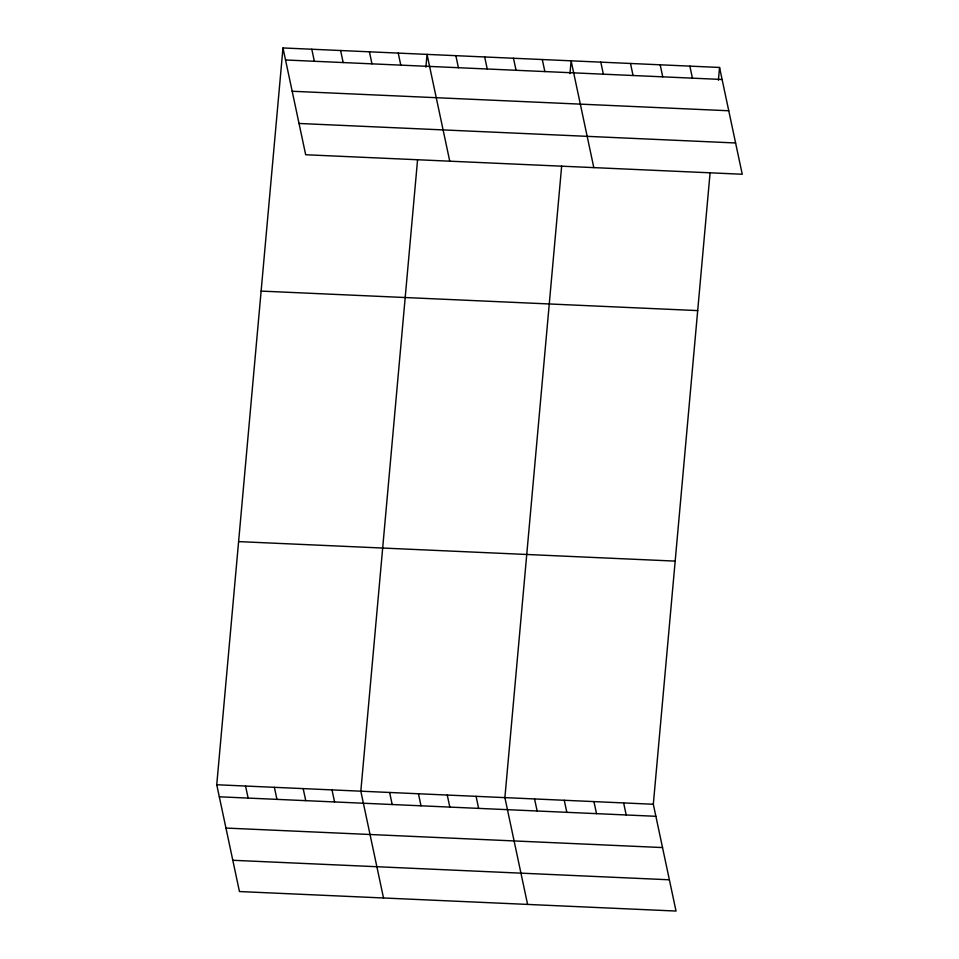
<?xml version="1.0" encoding="UTF-8"?>
<svg xmlns="http://www.w3.org/2000/svg" width="959" height="959" viewBox="0 0 959 959"><rect width="100%" height="100%" fill="white"/><g stroke="black" fill="none" stroke-linecap="round" stroke-linejoin="round"><path stroke-width="1.44" d="M710.092 172.68L653.319 804.253L676.023 911.05L239.45 891.546L216.746 784.75L282.977 47.95L719.55 67.454L742.254 174.25L305.681 154.747L282.977 47.95M417.585 159.602L360.824 791.187L383.516 897.984M425.892 67.178L427.043 54.387L449.747 161.172M561.662 166.039L504.89 797.624L527.594 904.421M569.97 73.615L571.12 60.825L593.813 167.609M718.399 80.256L719.55 67.454M285.53 59.985L722.103 79.489M292.183 91.261L728.756 110.764M299.028 123.471L735.601 142.975M261.124 291.092L697.696 310.596M238.611 541.607L675.184 561.111M216.746 784.75L653.319 804.253M219.311 796.797L655.884 816.301M225.952 828.061L662.525 847.564M232.809 860.283L669.382 879.787M689.869 66.123L692.422 78.17M660.176 64.804L662.729 76.84M630.495 63.474L633.048 75.509M600.802 62.143L603.355 74.191M542.303 59.53L544.856 71.577M513.485 58.247L516.05 70.283M484.679 56.965L487.232 69M623.638 802.935L626.191 814.97M455.861 55.67L458.414 67.705M593.945 801.604L596.51 813.64M564.264 800.286L566.817 812.321M398.237 53.105L400.79 65.14M534.571 798.955L537.136 810.99M369.419 51.81L371.972 63.845M340.601 50.527L343.166 62.563M476.072 796.342L478.637 808.377M311.795 49.233L314.348 61.28M447.266 795.059L449.819 807.094M418.448 793.764L421.001 805.8M389.63 792.482L392.195 804.517M332.006 789.904L334.559 801.94M303.188 788.622L305.753 800.657M274.382 787.327L276.935 799.362M245.564 786.044L248.129 798.08"/></g></svg>
